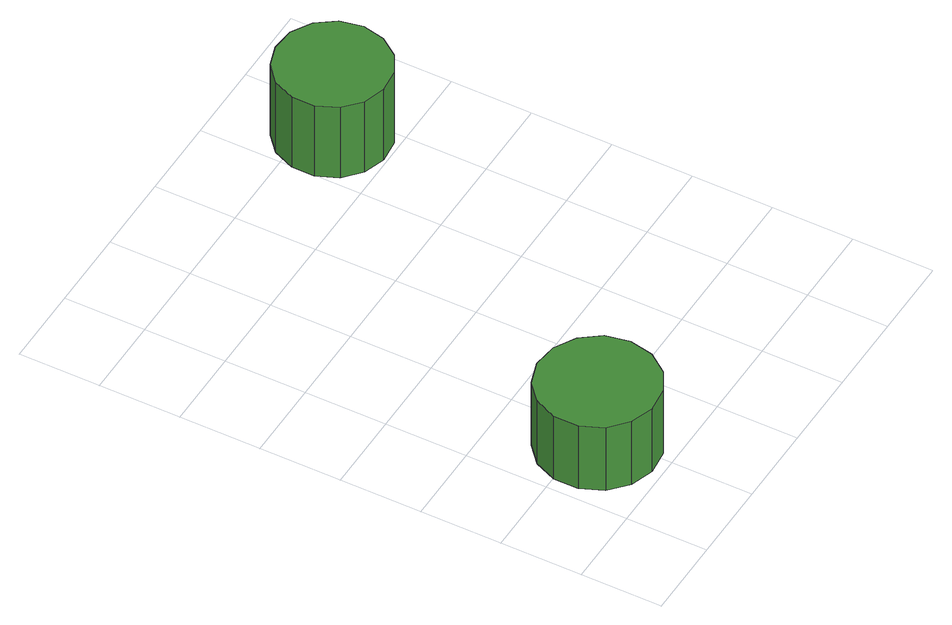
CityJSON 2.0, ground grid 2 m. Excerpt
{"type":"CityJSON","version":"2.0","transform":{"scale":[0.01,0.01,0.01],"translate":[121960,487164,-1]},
"CityObjects":{
"tree1":{"type":"SolitaryVegetationObject","attributes":{"function":"something"},"geometry":[{"type":"MultiSurface","lod":"1","boundaries":[[[0,1,2,3,4,5,6,7,8,9,10,11,12,13,14]],[[15,16,17,18,19,20,21,22,23,24,25,26,27,28,29]],[[0,29,28,1]],[[1,28,27,2]],[[2,27,26,3]],[[3,26,25,4]],[[4,25,24,5]],[[5,24,23,6]],[[6,23,22,7]],[[7,22,21,8]],[[8,21,20,9]],[[9,20,19,10]],[[10,19,18,11]],[[11,18,17,12]],[[12,17,16,13]],[[13,16,15,14]],[[14,15,29,0]]]}]},
"tree2":{"type":"SolitaryVegetationObject","attributes":{"function":"something"},"geometry":[{"type":"MultiSurface","lod":"1","boundaries":[[[30,31,32,33,34,35,36,37,38,39,40,41,42,43,44]],[[45,46,47,48,49,50,51,52,53,54,55,56,57,58,59]],[[30,59,58,31]],[[31,58,57,32]],[[32,57,56,33]],[[33,56,55,34]],[[34,55,54,35]],[[35,54,53,36]],[[36,53,52,37]],[[37,52,51,38]],[[38,51,50,39]],[[39,50,49,40]],[[40,49,48,41]],[[41,48,47,42]],[[42,47,46,43]],[[43,46,45,44]],[[44,45,59,30]]]}]}
},
"vertices":[
[317,168,253],[305,227,253],[269,275,253],[217,305,253],[157,312,253],[100,293,253],[55,253,253],[31,198,253],[31,138,253],[55,83,253],[100,43,253],[157,24,253],[217,30,253],[269,60,253],[305,109,253],[305,109,64],[269,60,64],[217,30,64],[157,24,64],[100,43,64],[55,83,64],[31,138,64],[31,198,64],[55,253,64],[100,293,64],[157,312,64],[217,305,64],[269,275,64],[305,227,64],[317,168,64],
[867,1143,277],[855,1198,277],[822,1244,277],[773,1273,277],[716,1278,277],[663,1261,277],[621,1223,277],[598,1171,277],[598,1115,277],[621,1063,277],[663,1025,277],[716,1008,277],[773,1014,277],[822,1042,277],[855,1088,277],[855,1088,65],[822,1042,65],[773,1014,65],[716,1008,65],[663,1025,65],[621,1063,65],[598,1115,65],[598,1171,65],[621,1223,65],[663,1261,65],[716,1278,65],[773,1273,65],[822,1244,65],[855,1198,65],[867,1143,65]
]}
